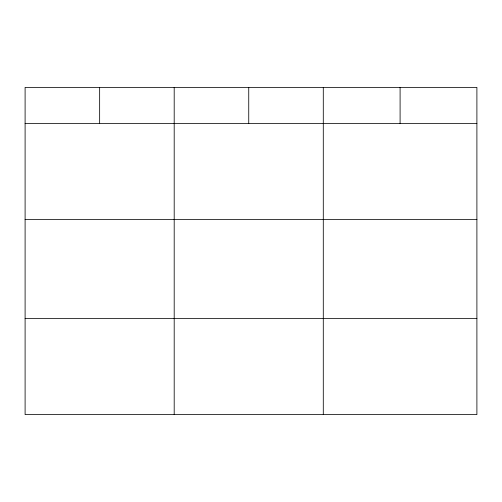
<?xml version="1.0" encoding="UTF-8"?>
<svg xmlns="http://www.w3.org/2000/svg" width="502" height="502" viewBox="0 0 502 502"><rect width="100%" height="100%" fill="white"/><g stroke="black" fill="none" stroke-linecap="round" stroke-linejoin="round"><path stroke-width="0.75" d="M476.9 219.612L476.9 87.386L25.1 87.386L25.1 414.614L476.9 414.614L476.9 219.612L25.1 219.612M25.1 123.567L476.9 123.567M25.1 318.569L476.9 318.569M400.094 87.386L400.094 123.567M323.288 87.386L323.288 414.614M248.741 87.386L248.741 123.567M174.194 87.386L174.194 414.614M99.647 87.386L99.647 123.567"/></g></svg>
